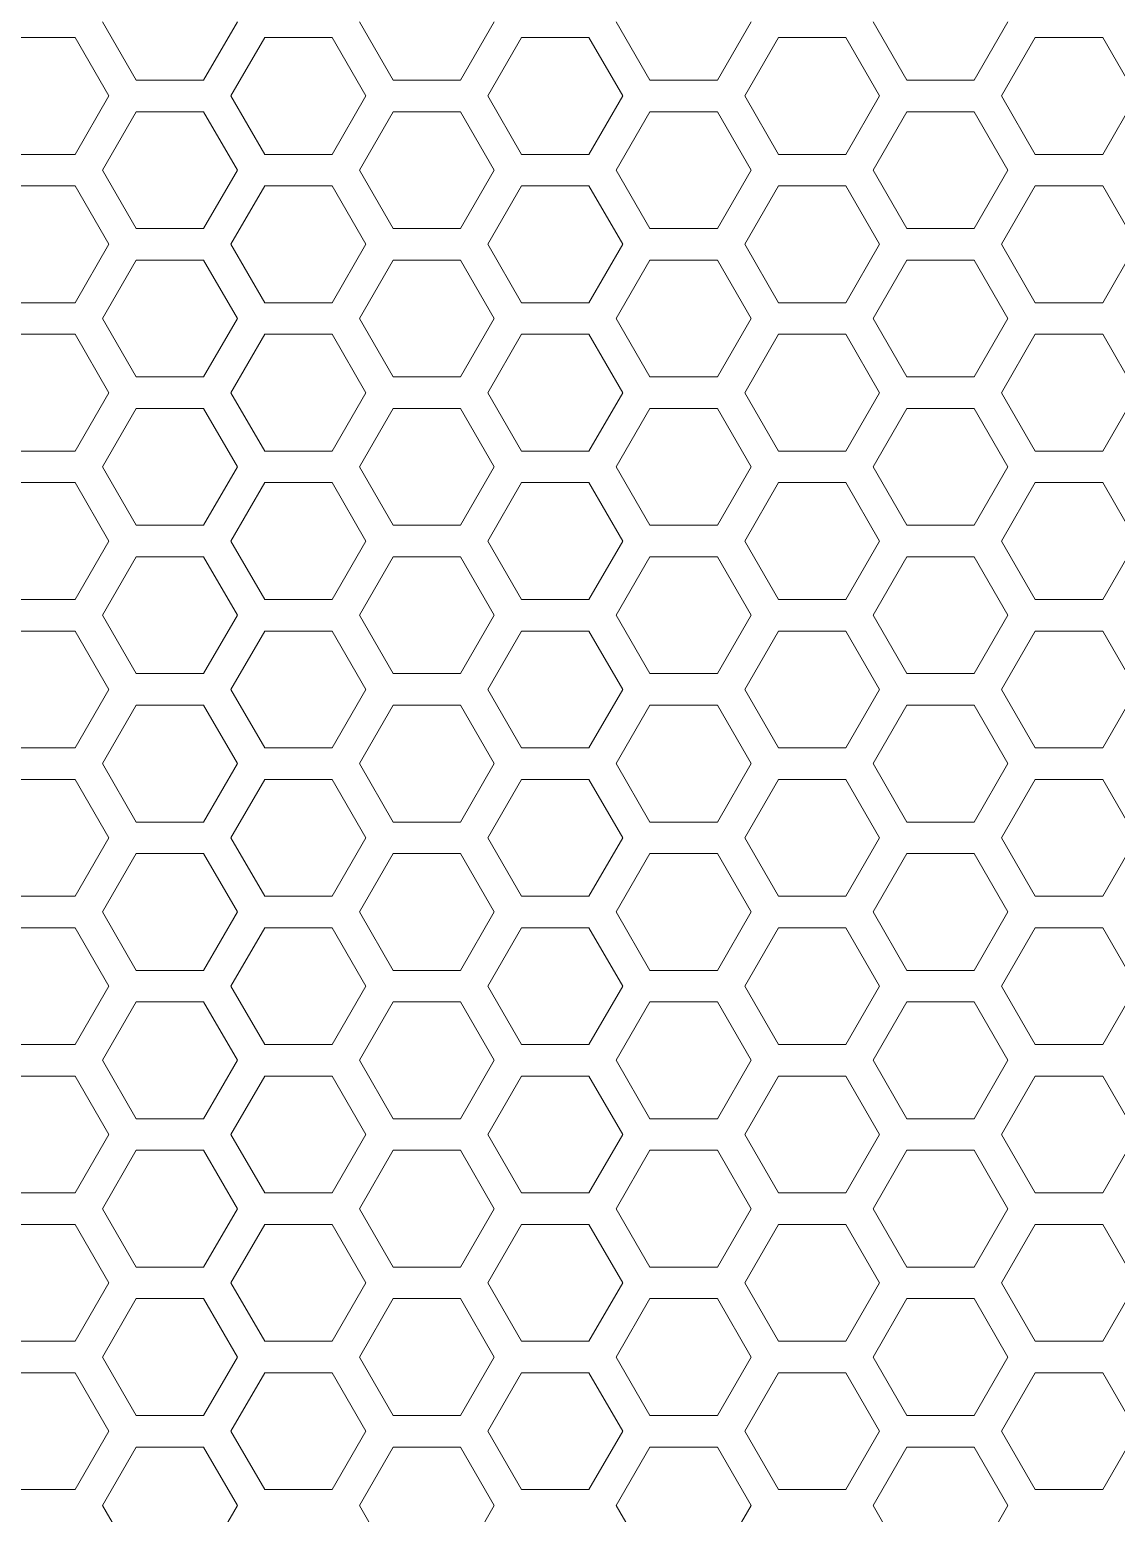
# Model space of a CAD drawing. Header units: millimetres. Extents: x 0 to 140, y -17 to 195.
# Drawn here: x 55.87 to 60.25, y 119 to 124.99 of the extents above; entities that cross this region are included whole.
import ezdxf

# ---------------------------------------------------------------- set-up
doc = ezdxf.new("R2010")
doc.units = ezdxf.units.MM
doc.layers.add('4203-42785_1_0', color=7, linetype='Continuous')

# ---------------------------------------------------------------- blocks, each defined once
blk = doc.blocks.new('a')
at = {"layer": '4203-42785_1_0', "color": 0, "linetype": 'ByBlock', "lineweight": 9}
for p, q in [((1509.2593, 442.0786), (1509.366, 441.8937)), ((1509.5794, 441.8937), (1509.6862, 442.0786)), ((1510.0725, 442.0786), (1510.1793, 441.8937)), ((1510.3927, 441.8937), (1510.4994, 442.0786)), ((1510.8858, 442.0786), (1510.9926, 441.8937)), ((1511.206, 441.8937), (1511.3127, 442.0786)), ((1511.6991, 442.0786), (1511.8058, 441.8937)), ((1512.0192, 441.8937), (1512.1259, 442.0786)), ((1509.1728, 442.0287), (1508.9594, 442.0287)), ((1509.2795, 441.8438), (1509.1728, 442.0287)), ((1509.7726, 442.0287), (1509.6659, 441.8438)), ((1509.9861, 442.0287), (1509.7726, 442.0287)), ((1510.0928, 441.8438), (1509.9861, 442.0287)), ((1510.5859, 442.0287), (1510.4792, 441.8438)), ((1510.7994, 442.0287), (1510.5859, 442.0287)), ((1510.9061, 441.8438), (1510.7994, 442.0287)), ((1511.3992, 442.0287), (1511.2925, 441.8438)), ((1511.6126, 442.0287), (1511.3992, 442.0287)), ((1511.7193, 441.8438), (1511.6126, 442.0287)), ((1512.2124, 442.0287), (1512.1057, 441.8438)), ((1512.4259, 442.0287), (1512.2124, 442.0287)), ((1512.5326, 441.8438), (1512.4259, 442.0287)), ((1509.366, 441.8937), (1509.5794, 441.8937)), ((1510.1793, 441.8937), (1510.3927, 441.8937)), ((1510.9926, 441.8937), (1511.206, 441.8937)), ((1511.8058, 441.8937), (1512.0192, 441.8937)), ((1509.1728, 441.659), (1509.2795, 441.8438)), ((1509.6659, 441.8438), (1509.7726, 441.659)), ((1509.9861, 441.659), (1510.0928, 441.8438)), ((1510.4792, 441.8438), (1510.5859, 441.659)), ((1510.7994, 441.659), (1510.9061, 441.8438)), ((1511.2925, 441.8438), (1511.3992, 441.659)), ((1511.6126, 441.659), (1511.7193, 441.8438)), ((1512.1057, 441.8438), (1512.2124, 441.659)), ((1512.4259, 441.659), (1512.5326, 441.8438)), ((1509.366, 441.7939), (1509.2593, 441.6091)), ((1509.5794, 441.7939), (1509.366, 441.7939)), ((1509.6862, 441.6091), (1509.5794, 441.7939)), ((1510.1793, 441.7939), (1510.0725, 441.6091)), ((1510.3927, 441.7939), (1510.1793, 441.7939)), ((1510.4994, 441.6091), (1510.3927, 441.7939)), ((1510.9926, 441.7939), (1510.8858, 441.6091)), ((1511.206, 441.7939), (1510.9926, 441.7939)), ((1511.3127, 441.6091), (1511.206, 441.7939)), ((1511.8058, 441.7939), (1511.6991, 441.6091)), ((1512.0192, 441.7939), (1511.8058, 441.7939)), ((1512.1259, 441.6091), (1512.0192, 441.7939)), ((1508.9594, 441.659), (1509.1728, 441.659)), ((1509.7726, 441.659), (1509.9861, 441.659)), ((1510.5859, 441.659), (1510.7994, 441.659)), ((1511.3992, 441.659), (1511.6126, 441.659)), ((1512.2124, 441.659), (1512.4259, 441.659)), ((1509.2593, 441.6091), (1509.366, 441.4242)), ((1509.5794, 441.4242), (1509.6862, 441.6091)), ((1510.0725, 441.6091), (1510.1793, 441.4242)), ((1510.3927, 441.4242), (1510.4994, 441.6091)), ((1510.8858, 441.6091), (1510.9926, 441.4242)), ((1511.206, 441.4242), (1511.3127, 441.6091)), ((1511.6991, 441.6091), (1511.8058, 441.4242)), ((1512.0192, 441.4242), (1512.1259, 441.6091)), ((1509.1728, 441.5591), (1508.9594, 441.5591)), ((1509.2795, 441.3743), (1509.1728, 441.5591)), ((1509.7726, 441.5591), (1509.6659, 441.3743)), ((1509.9861, 441.5591), (1509.7726, 441.5591)), ((1510.0928, 441.3743), (1509.9861, 441.5591)), ((1510.5859, 441.5591), (1510.4792, 441.3743)), ((1510.7994, 441.5591), (1510.5859, 441.5591)), ((1510.9061, 441.3743), (1510.7994, 441.5591)), ((1511.3992, 441.5591), (1511.2925, 441.3743)), ((1511.6126, 441.5591), (1511.3992, 441.5591)), ((1511.7193, 441.3743), (1511.6126, 441.5591)), ((1512.2124, 441.5591), (1512.1057, 441.3743)), ((1512.4259, 441.5591), (1512.2124, 441.5591)), ((1512.5326, 441.3743), (1512.4259, 441.5591)), ((1509.366, 441.4242), (1509.5794, 441.4242)), ((1510.1793, 441.4242), (1510.3927, 441.4242)), ((1510.9926, 441.4242), (1511.206, 441.4242)), ((1511.8058, 441.4242), (1512.0192, 441.4242)), ((1509.1728, 441.1894), (1509.2795, 441.3743)), ((1509.6659, 441.3743), (1509.7726, 441.1894)), ((1509.9861, 441.1894), (1510.0928, 441.3743)), ((1510.4792, 441.3743), (1510.5859, 441.1894)), ((1510.7994, 441.1894), (1510.9061, 441.3743)), ((1511.2925, 441.3743), (1511.3992, 441.1894)), ((1511.6126, 441.1894), (1511.7193, 441.3743)), ((1512.1057, 441.3743), (1512.2124, 441.1894)), ((1512.4259, 441.1894), (1512.5326, 441.3743)), ((1509.366, 441.3244), (1509.2593, 441.1395)), ((1509.5794, 441.3244), (1509.366, 441.3244)), ((1509.6862, 441.1395), (1509.5794, 441.3244)), ((1510.1793, 441.3244), (1510.0725, 441.1395)), ((1510.3927, 441.3244), (1510.1793, 441.3244)), ((1510.4994, 441.1395), (1510.3927, 441.3244)), ((1510.9926, 441.3244), (1510.8858, 441.1395)), ((1511.206, 441.3244), (1510.9926, 441.3244)), ((1511.3127, 441.1395), (1511.206, 441.3244)), ((1511.8058, 441.3244), (1511.6991, 441.1395)), ((1512.0192, 441.3244), (1511.8058, 441.3244)), ((1512.1259, 441.1395), (1512.0192, 441.3244)), ((1508.9594, 441.1894), (1509.1728, 441.1894)), ((1509.7726, 441.1894), (1509.9861, 441.1894)), ((1510.5859, 441.1894), (1510.7994, 441.1894)), ((1511.3992, 441.1894), (1511.6126, 441.1894)), ((1512.2124, 441.1894), (1512.4259, 441.1894)), ((1509.2593, 441.1395), (1509.366, 440.9546)), ((1509.5794, 440.9546), (1509.6862, 441.1395)), ((1510.0725, 441.1395), (1510.1793, 440.9546)), ((1510.3927, 440.9546), (1510.4994, 441.1395)), ((1510.8858, 441.1395), (1510.9926, 440.9546)), ((1511.206, 440.9546), (1511.3127, 441.1395)), ((1511.6991, 441.1395), (1511.8058, 440.9546)), ((1512.0192, 440.9546), (1512.1259, 441.1395)), ((1509.1728, 441.0896), (1508.9594, 441.0896)), ((1509.2795, 440.9047), (1509.1728, 441.0896)), ((1509.7726, 441.0896), (1509.6659, 440.9047)), ((1509.9861, 441.0896), (1509.7726, 441.0896)), ((1510.0928, 440.9047), (1509.9861, 441.0896)), ((1510.5859, 441.0896), (1510.4792, 440.9047)), ((1510.7994, 441.0896), (1510.5859, 441.0896)), ((1510.9061, 440.9047), (1510.7994, 441.0896)), ((1511.3992, 441.0896), (1511.2925, 440.9047)), ((1511.6126, 441.0896), (1511.3992, 441.0896)), ((1511.7193, 440.9047), (1511.6126, 441.0896)), ((1512.2124, 441.0896), (1512.1057, 440.9047)), ((1512.4259, 441.0896), (1512.2124, 441.0896)), ((1512.5326, 440.9047), (1512.4259, 441.0896)), ((1509.366, 440.9546), (1509.5794, 440.9546)), ((1510.1793, 440.9546), (1510.3927, 440.9546)), ((1510.9926, 440.9546), (1511.206, 440.9546)), ((1511.8058, 440.9546), (1512.0192, 440.9546)), ((1509.1728, 440.7199), (1509.2795, 440.9047)), ((1509.6659, 440.9047), (1509.7726, 440.7199)), ((1509.9861, 440.7199), (1510.0928, 440.9047)), ((1510.4792, 440.9047), (1510.5859, 440.7199)), ((1510.7994, 440.7199), (1510.9061, 440.9047)), ((1511.2925, 440.9047), (1511.3992, 440.7199)), ((1511.6126, 440.7199), (1511.7193, 440.9047)), ((1512.1057, 440.9047), (1512.2124, 440.7199)), ((1512.4259, 440.7199), (1512.5326, 440.9047)), ((1509.366, 440.8548), (1509.2593, 440.67)), ((1509.5794, 440.8548), (1509.366, 440.8548)), ((1509.6862, 440.67), (1509.5794, 440.8548)), ((1510.1793, 440.8548), (1510.0725, 440.67)), ((1510.3927, 440.8548), (1510.1793, 440.8548)), ((1510.4994, 440.67), (1510.3927, 440.8548)), ((1510.9926, 440.8548), (1510.8858, 440.67)), ((1511.206, 440.8548), (1510.9926, 440.8548)), ((1511.3127, 440.67), (1511.206, 440.8548)), ((1511.8058, 440.8548), (1511.6991, 440.67)), ((1512.0192, 440.8548), (1511.8058, 440.8548)), ((1512.1259, 440.67), (1512.0192, 440.8548)), ((1508.9594, 440.7199), (1509.1728, 440.7199)), ((1509.7726, 440.7199), (1509.9861, 440.7199)), ((1510.5859, 440.7199), (1510.7994, 440.7199)), ((1511.3992, 440.7199), (1511.6126, 440.7199)), ((1512.2124, 440.7199), (1512.4259, 440.7199)), ((1509.2593, 440.67), (1509.366, 440.4851)), ((1509.5794, 440.4851), (1509.6862, 440.67)), ((1510.0725, 440.67), (1510.1793, 440.4851)), ((1510.3927, 440.4851), (1510.4994, 440.67)), ((1510.8858, 440.67), (1510.9926, 440.4851)), ((1511.206, 440.4851), (1511.3127, 440.67)), ((1511.6991, 440.67), (1511.8058, 440.4851)), ((1512.0192, 440.4851), (1512.1259, 440.67)), ((1509.1728, 440.6201), (1508.9594, 440.6201)), ((1509.2795, 440.4352), (1509.1728, 440.6201)), ((1509.7726, 440.6201), (1509.6659, 440.4352)), ((1509.9861, 440.6201), (1509.7726, 440.6201)), ((1510.0928, 440.4352), (1509.9861, 440.6201)), ((1510.5859, 440.6201), (1510.4792, 440.4352)), ((1510.7994, 440.6201), (1510.5859, 440.6201)), ((1510.9061, 440.4352), (1510.7994, 440.6201)), ((1511.3992, 440.6201), (1511.2925, 440.4352)), ((1511.6126, 440.6201), (1511.3992, 440.6201)), ((1511.7193, 440.4352), (1511.6126, 440.6201)), ((1512.2124, 440.6201), (1512.1057, 440.4352)), ((1512.4259, 440.6201), (1512.2124, 440.6201)), ((1512.5326, 440.4352), (1512.4259, 440.6201)), ((1509.366, 440.4851), (1509.5794, 440.4851)), ((1510.1793, 440.4851), (1510.3927, 440.4851)), ((1510.9926, 440.4851), (1511.206, 440.4851)), ((1511.8058, 440.4851), (1512.0192, 440.4851)), ((1509.1728, 440.2503), (1509.2795, 440.4352)), ((1509.6659, 440.4352), (1509.7726, 440.2503)), ((1509.9861, 440.2503), (1510.0928, 440.4352)), ((1510.4792, 440.4352), (1510.5859, 440.2503)), ((1510.7994, 440.2503), (1510.9061, 440.4352)), ((1511.2925, 440.4352), (1511.3992, 440.2503)), ((1511.6126, 440.2503), (1511.7193, 440.4352)), ((1512.1057, 440.4352), (1512.2124, 440.2503)), ((1512.4259, 440.2503), (1512.5326, 440.4352)), ((1509.366, 440.3853), (1509.2593, 440.2004)), ((1509.5794, 440.3853), (1509.366, 440.3853)), ((1509.6862, 440.2004), (1509.5794, 440.3853)), ((1510.1793, 440.3853), (1510.0725, 440.2004)), ((1510.3927, 440.3853), (1510.1793, 440.3853)), ((1510.4994, 440.2004), (1510.3927, 440.3853)), ((1510.9926, 440.3853), (1510.8858, 440.2004)), ((1511.206, 440.3853), (1510.9926, 440.3853)), ((1511.3127, 440.2004), (1511.206, 440.3853)), ((1511.8058, 440.3853), (1511.6991, 440.2004)), ((1512.0192, 440.3853), (1511.8058, 440.3853)), ((1512.1259, 440.2004), (1512.0192, 440.3853)), ((1508.9594, 440.2503), (1509.1728, 440.2503)), ((1509.7726, 440.2503), (1509.9861, 440.2503)), ((1510.5859, 440.2503), (1510.7994, 440.2503)), ((1511.3992, 440.2503), (1511.6126, 440.2503)), ((1512.2124, 440.2503), (1512.4259, 440.2503)), ((1509.2593, 440.2004), (1509.366, 440.0156)), ((1509.5794, 440.0156), (1509.6862, 440.2004)), ((1510.0725, 440.2004), (1510.1793, 440.0156)), ((1510.3927, 440.0156), (1510.4994, 440.2004)), ((1510.8858, 440.2004), (1510.9926, 440.0156)), ((1511.206, 440.0156), (1511.3127, 440.2004)), ((1511.6991, 440.2004), (1511.8058, 440.0156)), ((1512.0192, 440.0156), (1512.1259, 440.2004)), ((1509.1728, 440.1505), (1508.9594, 440.1505)), ((1509.2795, 439.9656), (1509.1728, 440.1505)), ((1509.7726, 440.1505), (1509.6659, 439.9656)), ((1509.9861, 440.1505), (1509.7726, 440.1505)), ((1510.0928, 439.9656), (1509.9861, 440.1505)), ((1510.5859, 440.1505), (1510.4792, 439.9656)), ((1510.7994, 440.1505), (1510.5859, 440.1505)), ((1510.9061, 439.9656), (1510.7994, 440.1505)), ((1511.3992, 440.1505), (1511.2925, 439.9656)), ((1511.6126, 440.1505), (1511.3992, 440.1505)), ((1511.7193, 439.9656), (1511.6126, 440.1505)), ((1512.2124, 440.1505), (1512.1057, 439.9656)), ((1512.4259, 440.1505), (1512.2124, 440.1505)), ((1512.5326, 439.9656), (1512.4259, 440.1505)), ((1509.366, 440.0156), (1509.5794, 440.0156)), ((1510.1793, 440.0156), (1510.3927, 440.0156)), ((1510.9926, 440.0156), (1511.206, 440.0156)), ((1511.8058, 440.0156), (1512.0192, 440.0156)), ((1509.1728, 439.7808), (1509.2795, 439.9656)), ((1509.6659, 439.9656), (1509.7726, 439.7808)), ((1509.9861, 439.7808), (1510.0928, 439.9656)), ((1510.4792, 439.9656), (1510.5859, 439.7808)), ((1510.7994, 439.7808), (1510.9061, 439.9656)), ((1511.2925, 439.9656), (1511.3992, 439.7808)), ((1511.6126, 439.7808), (1511.7193, 439.9656)), ((1512.1057, 439.9656), (1512.2124, 439.7808)), ((1512.4259, 439.7808), (1512.5326, 439.9656)), ((1509.366, 439.9157), (1509.2593, 439.7309)), ((1509.5794, 439.9157), (1509.366, 439.9157)), ((1509.6862, 439.7309), (1509.5794, 439.9157)), ((1510.1793, 439.9157), (1510.0725, 439.7309)), ((1510.3927, 439.9157), (1510.1793, 439.9157)), ((1510.4994, 439.7309), (1510.3927, 439.9157)), ((1510.9926, 439.9157), (1510.8858, 439.7309)), ((1511.206, 439.9157), (1510.9926, 439.9157)), ((1511.3127, 439.7309), (1511.206, 439.9157)), ((1511.8058, 439.9157), (1511.6991, 439.7309)), ((1512.0192, 439.9157), (1511.8058, 439.9157)), ((1512.1259, 439.7309), (1512.0192, 439.9157)), ((1508.9594, 439.7808), (1509.1728, 439.7808)), ((1509.7726, 439.7808), (1509.9861, 439.7808)), ((1510.5859, 439.7808), (1510.7994, 439.7808)), ((1511.3992, 439.7808), (1511.6126, 439.7808)), ((1512.2124, 439.7808), (1512.4259, 439.7808)), ((1509.2593, 439.7309), (1509.366, 439.546)), ((1509.5794, 439.546), (1509.6862, 439.7309)), ((1510.0725, 439.7309), (1510.1793, 439.546)), ((1510.3927, 439.546), (1510.4994, 439.7309)), ((1510.8858, 439.7309), (1510.9926, 439.546)), ((1511.206, 439.546), (1511.3127, 439.7309)), ((1511.6991, 439.7309), (1511.8058, 439.546)), ((1512.0192, 439.546), (1512.1259, 439.7309)), ((1509.1728, 439.681), (1508.9594, 439.681)), ((1509.2795, 439.4961), (1509.1728, 439.681)), ((1509.7726, 439.681), (1509.6659, 439.4961)), ((1509.9861, 439.681), (1509.7726, 439.681)), ((1510.0928, 439.4961), (1509.9861, 439.681)), ((1510.5859, 439.681), (1510.4792, 439.4961)), ((1510.7994, 439.681), (1510.5859, 439.681)), ((1510.9061, 439.4961), (1510.7994, 439.681)), ((1511.3992, 439.681), (1511.2925, 439.4961)), ((1511.6126, 439.681), (1511.3992, 439.681)), ((1511.7193, 439.4961), (1511.6126, 439.681)), ((1512.2124, 439.681), (1512.1057, 439.4961)), ((1512.4259, 439.681), (1512.2124, 439.681)), ((1512.5326, 439.4961), (1512.4259, 439.681)), ((1509.366, 439.546), (1509.5794, 439.546)), ((1510.1793, 439.546), (1510.3927, 439.546)), ((1510.9926, 439.546), (1511.206, 439.546)), ((1511.8058, 439.546), (1512.0192, 439.546)), ((1509.1728, 439.3112), (1509.2795, 439.4961)), ((1509.6659, 439.4961), (1509.7726, 439.3112)), ((1509.9861, 439.3112), (1510.0928, 439.4961)), ((1510.4792, 439.4961), (1510.5859, 439.3112)), ((1510.7994, 439.3112), (1510.9061, 439.4961)), ((1511.2925, 439.4961), (1511.3992, 439.3112)), ((1511.6126, 439.3112), (1511.7193, 439.4961)), ((1512.1057, 439.4961), (1512.2124, 439.3112)), ((1512.4259, 439.3112), (1512.5326, 439.4961)), ((1509.366, 439.4462), (1509.2593, 439.2613)), ((1509.5794, 439.4462), (1509.366, 439.4462)), ((1509.6862, 439.2613), (1509.5794, 439.4462)), ((1510.1793, 439.4462), (1510.0725, 439.2613)), ((1510.3927, 439.4462), (1510.1793, 439.4462)), ((1510.4994, 439.2613), (1510.3927, 439.4462)), ((1510.9926, 439.4462), (1510.8858, 439.2613)), ((1511.206, 439.4462), (1510.9926, 439.4462)), ((1511.3127, 439.2613), (1511.206, 439.4462)), ((1511.8058, 439.4462), (1511.6991, 439.2613)), ((1512.0192, 439.4462), (1511.8058, 439.4462)), ((1512.1259, 439.2613), (1512.0192, 439.4462)), ((1508.9594, 439.3112), (1509.1728, 439.3112)), ((1509.7726, 439.3112), (1509.9861, 439.3112)), ((1510.5859, 439.3112), (1510.7994, 439.3112)), ((1511.3992, 439.3112), (1511.6126, 439.3112)), ((1512.2124, 439.3112), (1512.4259, 439.3112)), ((1509.2593, 439.2613), (1509.366, 439.0765)), ((1509.5794, 439.0765), (1509.6862, 439.2613)), ((1510.0725, 439.2613), (1510.1793, 439.0765)), ((1510.3927, 439.0765), (1510.4994, 439.2613)), ((1510.8858, 439.2613), (1510.9926, 439.0765)), ((1511.206, 439.0765), (1511.3127, 439.2613)), ((1511.6991, 439.2613), (1511.8058, 439.0765)), ((1512.0192, 439.0765), (1512.1259, 439.2613)), ((1509.1728, 439.2114), (1508.9594, 439.2114)), ((1509.2795, 439.0266), (1509.1728, 439.2114)), ((1509.7726, 439.2114), (1509.6659, 439.0266)), ((1509.9861, 439.2114), (1509.7726, 439.2114)), ((1510.0928, 439.0266), (1509.9861, 439.2114)), ((1510.5859, 439.2114), (1510.4792, 439.0266)), ((1510.7994, 439.2114), (1510.5859, 439.2114)), ((1510.9061, 439.0266), (1510.7994, 439.2114)), ((1511.3992, 439.2114), (1511.2925, 439.0266)), ((1511.6126, 439.2114), (1511.3992, 439.2114)), ((1511.7193, 439.0266), (1511.6126, 439.2114)), ((1512.2124, 439.2114), (1512.1057, 439.0266)), ((1512.4259, 439.2114), (1512.2124, 439.2114)), ((1512.5326, 439.0266), (1512.4259, 439.2114)), ((1509.366, 439.0765), (1509.5794, 439.0765)), ((1510.1793, 439.0765), (1510.3927, 439.0765)), ((1510.9926, 439.0765), (1511.206, 439.0765)), ((1511.8058, 439.0765), (1512.0192, 439.0765)), ((1509.1728, 438.8417), (1509.2795, 439.0266)), ((1509.6659, 439.0266), (1509.7726, 438.8417)), ((1509.9861, 438.8417), (1510.0928, 439.0266)), ((1510.4792, 439.0266), (1510.5859, 438.8417)), ((1510.7994, 438.8417), (1510.9061, 439.0266)), ((1511.2925, 439.0266), (1511.3992, 438.8417)), ((1511.6126, 438.8417), (1511.7193, 439.0266)), ((1512.1057, 439.0266), (1512.2124, 438.8417)), ((1512.4259, 438.8417), (1512.5326, 439.0266)), ((1509.366, 438.9766), (1509.2593, 438.7918)), ((1509.5794, 438.9766), (1509.366, 438.9766)), ((1509.6862, 438.7918), (1509.5794, 438.9766)), ((1510.1793, 438.9766), (1510.0725, 438.7918)), ((1510.3927, 438.9766), (1510.1793, 438.9766)), ((1510.4994, 438.7918), (1510.3927, 438.9766)), ((1510.9926, 438.9766), (1510.8858, 438.7918)), ((1511.206, 438.9766), (1510.9926, 438.9766)), ((1511.3127, 438.7918), (1511.206, 438.9766)), ((1511.8058, 438.9766), (1511.6991, 438.7918)), ((1512.0192, 438.9766), (1511.8058, 438.9766)), ((1512.1259, 438.7918), (1512.0192, 438.9766)), ((1508.9594, 438.8417), (1509.1728, 438.8417)), ((1509.7726, 438.8417), (1509.9861, 438.8417)), ((1510.5859, 438.8417), (1510.7994, 438.8417)), ((1511.3992, 438.8417), (1511.6126, 438.8417)), ((1512.2124, 438.8417), (1512.4259, 438.8417)), ((1509.2593, 438.7918), (1509.366, 438.6069)), ((1509.5794, 438.6069), (1509.6862, 438.7918)), ((1510.0725, 438.7918), (1510.1793, 438.6069)), ((1510.3927, 438.6069), (1510.4994, 438.7918)), ((1510.8858, 438.7918), (1510.9926, 438.6069)), ((1511.206, 438.6069), (1511.3127, 438.7918)), ((1511.6991, 438.7918), (1511.8058, 438.6069)), ((1512.0192, 438.6069), (1512.1259, 438.7918)), ((1509.1728, 438.7419), (1508.9594, 438.7419)), ((1509.2795, 438.557), (1509.1728, 438.7419)), ((1509.7726, 438.7419), (1509.6659, 438.557)), ((1509.9861, 438.7419), (1509.7726, 438.7419)), ((1510.0928, 438.557), (1509.9861, 438.7419)), ((1510.5859, 438.7419), (1510.4792, 438.557)), ((1510.7994, 438.7419), (1510.5859, 438.7419)), ((1510.9061, 438.557), (1510.7994, 438.7419)), ((1511.3992, 438.7419), (1511.2925, 438.557)), ((1511.6126, 438.7419), (1511.3992, 438.7419)), ((1511.7193, 438.557), (1511.6126, 438.7419)), ((1512.2124, 438.7419), (1512.1057, 438.557)), ((1512.4259, 438.7419), (1512.2124, 438.7419)), ((1512.5326, 438.557), (1512.4259, 438.7419)), ((1509.366, 438.6069), (1509.5794, 438.6069)), ((1510.1793, 438.6069), (1510.3927, 438.6069)), ((1510.9926, 438.6069), (1511.206, 438.6069)), ((1511.8058, 438.6069), (1512.0192, 438.6069)), ((1509.1728, 438.3722), (1509.2795, 438.557)), ((1509.6659, 438.557), (1509.7726, 438.3722)), ((1509.9861, 438.3722), (1510.0928, 438.557)), ((1510.4792, 438.557), (1510.5859, 438.3722)), ((1510.7994, 438.3722), (1510.9061, 438.557)), ((1511.2925, 438.557), (1511.3992, 438.3722)), ((1511.6126, 438.3722), (1511.7193, 438.557)), ((1512.1057, 438.557), (1512.2124, 438.3722)), ((1512.4259, 438.3722), (1512.5326, 438.557)), ((1509.366, 438.5071), (1509.2593, 438.3222)), ((1509.5794, 438.5071), (1509.366, 438.5071)), ((1509.6862, 438.3222), (1509.5794, 438.5071)), ((1510.1793, 438.5071), (1510.0725, 438.3222)), ((1510.3927, 438.5071), (1510.1793, 438.5071)), ((1510.4994, 438.3222), (1510.3927, 438.5071)), ((1510.9926, 438.5071), (1510.8858, 438.3222)), ((1511.206, 438.5071), (1510.9926, 438.5071)), ((1511.3127, 438.3222), (1511.206, 438.5071)), ((1511.8058, 438.5071), (1511.6991, 438.3222)), ((1512.0192, 438.5071), (1511.8058, 438.5071)), ((1512.1259, 438.3222), (1512.0192, 438.5071)), ((1508.9594, 438.3722), (1509.1728, 438.3722)), ((1509.7726, 438.3722), (1509.9861, 438.3722)), ((1510.5859, 438.3722), (1510.7994, 438.3722)), ((1511.3992, 438.3722), (1511.6126, 438.3722)), ((1512.2124, 438.3722), (1512.4259, 438.3722)), ((1509.2593, 438.3222), (1509.366, 438.1374)), ((1509.5794, 438.1374), (1509.6862, 438.3222)), ((1510.0725, 438.3222), (1510.1793, 438.1374)), ((1510.3927, 438.1374), (1510.4994, 438.3222)), ((1510.8858, 438.3222), (1510.9926, 438.1374)), ((1511.206, 438.1374), (1511.3127, 438.3222)), ((1511.6991, 438.3222), (1511.8058, 438.1374)), ((1512.0192, 438.1374), (1512.1259, 438.3222)), ((1509.1728, 438.2723), (1508.9594, 438.2723)), ((1509.2795, 438.0875), (1509.1728, 438.2723)), ((1509.7726, 438.2723), (1509.6659, 438.0875)), ((1509.9861, 438.2723), (1509.7726, 438.2723)), ((1510.0928, 438.0875), (1509.9861, 438.2723)), ((1510.5859, 438.2723), (1510.4792, 438.0875)), ((1510.7994, 438.2723), (1510.5859, 438.2723)), ((1510.9061, 438.0875), (1510.7994, 438.2723)), ((1511.3992, 438.2723), (1511.2925, 438.0875)), ((1511.6126, 438.2723), (1511.3992, 438.2723)), ((1511.7193, 438.0875), (1511.6126, 438.2723)), ((1512.2124, 438.2723), (1512.1057, 438.0875)), ((1512.4259, 438.2723), (1512.2124, 438.2723)), ((1512.5326, 438.0875), (1512.4259, 438.2723)), ((1509.366, 438.1374), (1509.5794, 438.1374)), ((1510.1793, 438.1374), (1510.3927, 438.1374)), ((1510.9926, 438.1374), (1511.206, 438.1374)), ((1511.8058, 438.1374), (1512.0192, 438.1374)), ((1509.1728, 437.9026), (1509.2795, 438.0875)), ((1509.6659, 438.0875), (1509.7726, 437.9026)), ((1509.9861, 437.9026), (1510.0928, 438.0875)), ((1510.4792, 438.0875), (1510.5859, 437.9026)), ((1510.7994, 437.9026), (1510.9061, 438.0875)), ((1511.2925, 438.0875), (1511.3992, 437.9026)), ((1511.6126, 437.9026), (1511.7193, 438.0875)), ((1512.1057, 438.0875), (1512.2124, 437.9026)), ((1512.4259, 437.9026), (1512.5326, 438.0875)), ((1509.366, 438.0376), (1509.2593, 437.8527)), ((1509.5794, 438.0376), (1509.366, 438.0376)), ((1509.6862, 437.8527), (1509.5794, 438.0376)), ((1510.1793, 438.0376), (1510.0725, 437.8527)), ((1510.3927, 438.0376), (1510.1793, 438.0376)), ((1510.4994, 437.8527), (1510.3927, 438.0376)), ((1510.9926, 438.0376), (1510.8858, 437.8527)), ((1511.206, 438.0376), (1510.9926, 438.0376)), ((1511.3127, 437.8527), (1511.206, 438.0376)), ((1511.8058, 438.0376), (1511.6991, 437.8527)), ((1512.0192, 438.0376), (1511.8058, 438.0376)), ((1512.1259, 437.8527), (1512.0192, 438.0376)), ((1508.9594, 437.9026), (1509.1728, 437.9026)), ((1509.7726, 437.9026), (1509.9861, 437.9026)), ((1510.5859, 437.9026), (1510.7994, 437.9026)), ((1511.3992, 437.9026), (1511.6126, 437.9026)), ((1512.2124, 437.9026), (1512.4259, 437.9026)), ((1509.2593, 437.8527), (1509.366, 437.6678)), ((1509.5794, 437.6678), (1509.6862, 437.8527)), ((1510.0725, 437.8527), (1510.1793, 437.6678)), ((1510.3927, 437.6678), (1510.4994, 437.8527)), ((1510.8858, 437.8527), (1510.9926, 437.6678)), ((1511.206, 437.6678), (1511.3127, 437.8527)), ((1511.6991, 437.8527), (1511.8058, 437.6678)), ((1512.0192, 437.6678), (1512.1259, 437.8527)), ((1509.1728, 437.8028), (1508.9594, 437.8028)), ((1509.2795, 437.6179), (1509.1728, 437.8028)), ((1509.7726, 437.8028), (1509.6659, 437.6179)), ((1509.9861, 437.8028), (1509.7726, 437.8028)), ((1510.0928, 437.6179), (1509.9861, 437.8028)), ((1510.5859, 437.8028), (1510.4792, 437.6179)), ((1510.7994, 437.8028), (1510.5859, 437.8028)), ((1510.9061, 437.6179), (1510.7994, 437.8028)), ((1511.3992, 437.8028), (1511.2925, 437.6179)), ((1511.6126, 437.8028), (1511.3992, 437.8028)), ((1511.7193, 437.6179), (1511.6126, 437.8028)), ((1512.2124, 437.8028), (1512.1057, 437.6179)), ((1512.4259, 437.8028), (1512.2124, 437.8028)), ((1512.5326, 437.6179), (1512.4259, 437.8028)), ((1509.366, 437.6678), (1509.5794, 437.6678)), ((1510.1793, 437.6678), (1510.3927, 437.6678)), ((1510.9926, 437.6678), (1511.206, 437.6678)), ((1511.8058, 437.6678), (1512.0192, 437.6678)), ((1509.1728, 437.4331), (1509.2795, 437.6179)), ((1509.6659, 437.6179), (1509.7726, 437.4331)), ((1509.9861, 437.4331), (1510.0928, 437.6179)), ((1510.4792, 437.6179), (1510.5859, 437.4331)), ((1510.7994, 437.4331), (1510.9061, 437.6179)), ((1511.2925, 437.6179), (1511.3992, 437.4331)), ((1511.6126, 437.4331), (1511.7193, 437.6179)), ((1512.1057, 437.6179), (1512.2124, 437.4331)), ((1512.4259, 437.4331), (1512.5326, 437.6179)), ((1509.366, 437.568), (1509.2593, 437.3832)), ((1509.5794, 437.568), (1509.366, 437.568)), ((1509.6862, 437.3832), (1509.5794, 437.568)), ((1510.1793, 437.568), (1510.0725, 437.3832)), ((1510.3927, 437.568), (1510.1793, 437.568)), ((1510.4994, 437.3832), (1510.3927, 437.568)), ((1510.9926, 437.568), (1510.8858, 437.3832)), ((1511.206, 437.568), (1510.9926, 437.568)), ((1511.3127, 437.3832), (1511.206, 437.568)), ((1511.8058, 437.568), (1511.6991, 437.3832)), ((1512.0192, 437.568), (1511.8058, 437.568)), ((1512.1259, 437.3832), (1512.0192, 437.568)), ((1508.9594, 437.4331), (1509.1728, 437.4331)), ((1509.7726, 437.4331), (1509.9861, 437.4331)), ((1510.5859, 437.4331), (1510.7994, 437.4331)), ((1511.3992, 437.4331), (1511.6126, 437.4331)), ((1512.2124, 437.4331), (1512.4259, 437.4331)), ((1509.2593, 437.3832), (1509.366, 437.1983)), ((1509.5794, 437.1983), (1509.6862, 437.3832)), ((1510.0725, 437.3832), (1510.1793, 437.1983)), ((1510.3927, 437.1983), (1510.4994, 437.3832)), ((1510.8858, 437.3832), (1510.9926, 437.1983)), ((1511.206, 437.1983), (1511.3127, 437.3832)), ((1511.6991, 437.3832), (1511.8058, 437.1983)), ((1512.0192, 437.1983), (1512.1259, 437.3832))]:
    blk.add_line(p, q, dxfattribs=at)

msp = doc.modelspace()

# ---------------------------------------------------------------- block references
at = {"lineweight": 15, "xscale": 1.275468447124703, "yscale": 1.275468447124703, "zscale": 1.275468447124703}
msp.add_blockref('a', (-1868.8528, -438.8363), dxfattribs=at)

doc.saveas('drawing.dxf')
